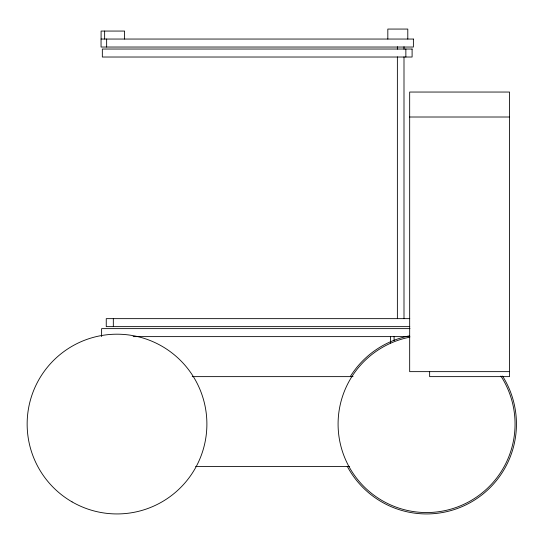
<?xml version="1.0" encoding="UTF-8"?>
<svg xmlns="http://www.w3.org/2000/svg" width="543" height="543" viewBox="0 0 543 543"><rect width="100%" height="100%" fill="white"/><g stroke="black" fill="none" stroke-linecap="round" stroke-linejoin="round"><path stroke-width="0.81" d="M409.673 117.01L509.531 117.01M409.768 318.646L106.252 318.646L106.252 326.635L409.768 326.635M409.979 328.63L101.616 328.63L101.616 336.619M133.103 336.619L409.897 336.619M509.531 371.643L409.673 371.643L409.673 92.045L509.531 92.045L509.531 376.632L429.642 376.632L429.642 371.643M192.215 376.632L353.072 376.632M195.602 466.505L349.685 466.505M407.793 39.048L407.793 29.064L387.824 29.064L387.824 39.048M405.859 49.033L405.859 57.022M403.999 46.678L403.999 49.216M403.999 56.845L403.999 318.646M397.374 46.678L397.374 49.216M397.374 56.845L397.374 318.646M394.089 336.619L394.089 340.61M390.553 336.619L390.553 343.006M124.598 39.048L124.598 31.06L101.093 31.06L101.093 39.048M113.324 318.646L113.324 326.635M106.645 39.048L106.645 47.037M104.636 31.06L104.636 39.048M502.533 376.041A89.867 89.867 0 0 1 471.711 501.78A89.867 89.867 0 0 1 347.215 466.254M350.357 376.435A89.867 89.867 0 0 1 409.666 335.798M500.89 376.041A88.482 88.482 0 0 1 464.747 503.89A88.482 88.482 0 0 1 342.538 451.776A88.482 88.482 0 0 1 409.782 337.189M413.386 39.048L101.052 39.048L101.052 47.037L413.386 47.037L413.386 39.048M412.103 49.033L102.335 49.033L102.335 57.022L412.103 57.022L412.103 49.033M72.083 501.895A89.867 89.867 0 0 0 206.89 424.063A89.867 89.867 0 0 0 72.083 346.237A89.867 89.867 0 0 0 72.083 501.895"/></g></svg>
